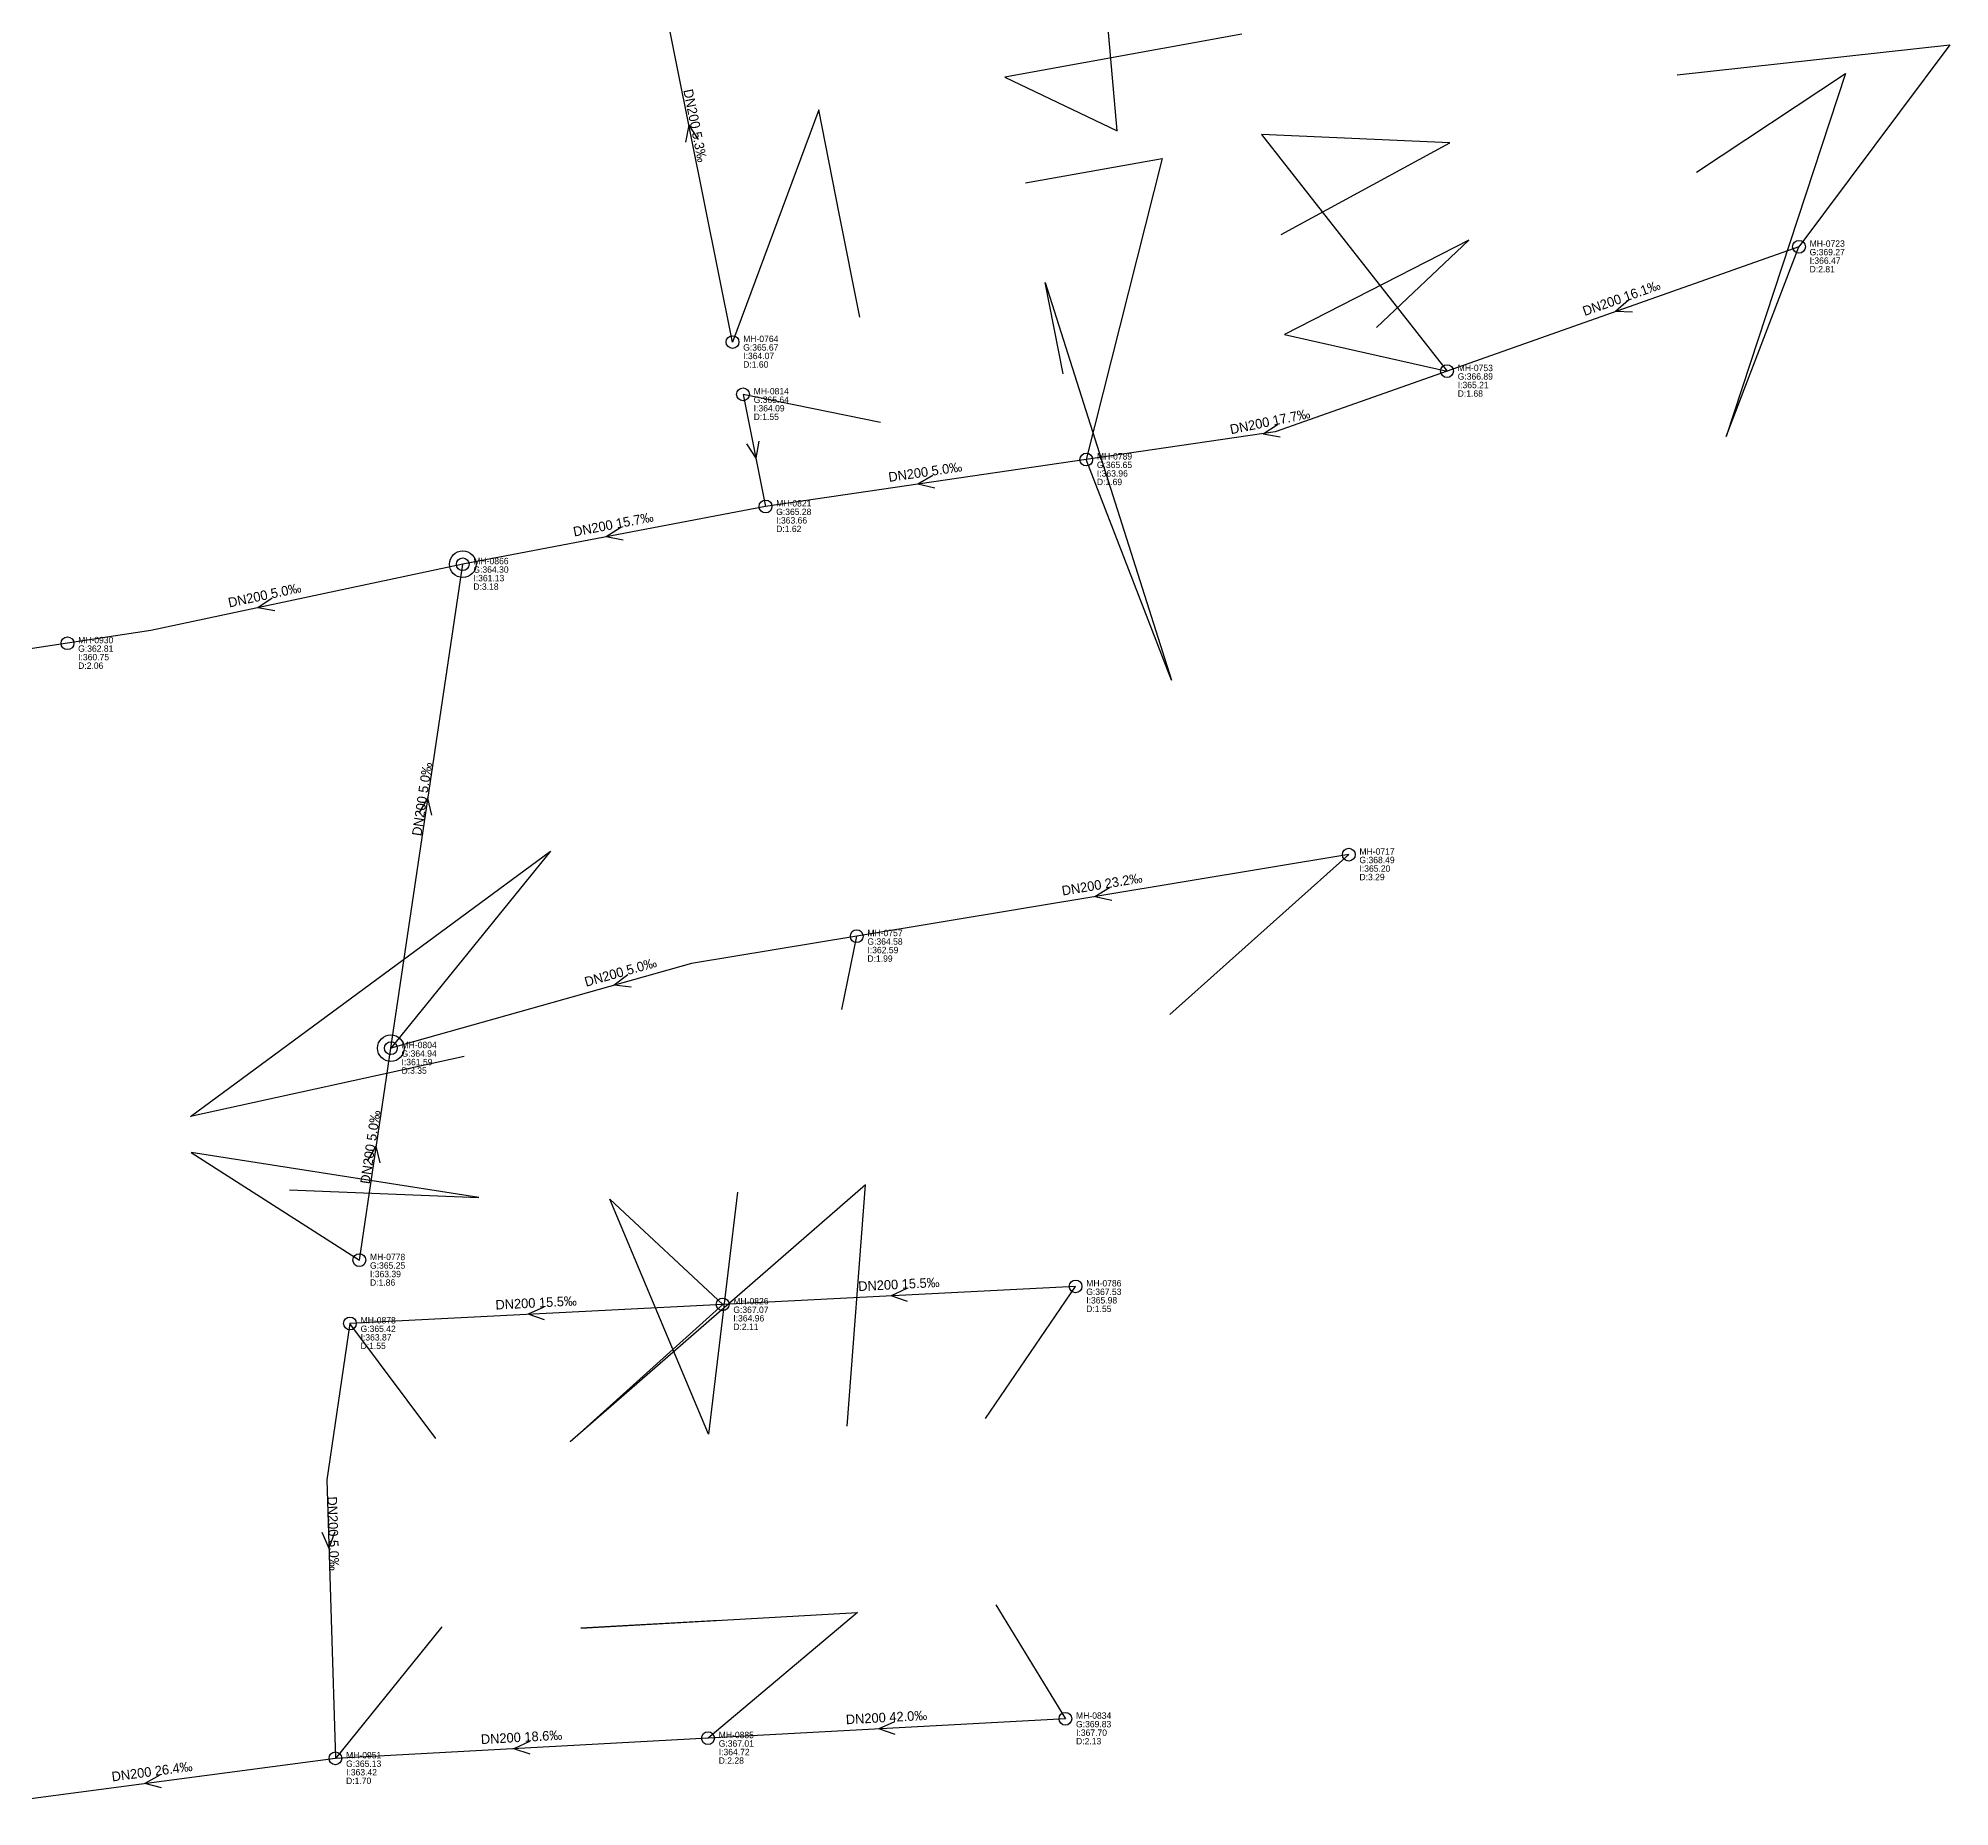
# Model space of a CAD drawing. Header units: metres. Extents: x 449900 to 451990, y 2566732 to 2570847.
# Drawn here: x 451324.9 to 451683.4, y 2568335.4 to 2568667 of the extents above; entities that cross this region are included whole.
import ezdxf
from ezdxf.enums import TextEntityAlignment as Align

# ---------------------------------------------------------------- set-up
doc = ezdxf.new("R2010")
doc.units = ezdxf.units.M
for name, color, linetype in [('SEW-DROP', 6, 'Continuous'), ('SEW-LABEL', 2, 'Continuous'), ('SEW-MH', 7, 'Continuous'), ('SEW-MH-LABEL', 8, 'Continuous'), ('SEW-PIPE-DN200', 3, 'Continuous'), ('SEW-RIDER', 8, 'Continuous')]:
    doc.layers.add(name, color=color, linetype=linetype)

msp = doc.modelspace()

# ---------------------------------------------------------------- linework, layer by layer
at = {"layer": 'SEW-DROP'}
for centre in [(451404.48, 2568568.36), (451391, 2568477.61)]:
    msp.add_circle(centre, 2.5, dxfattribs=at)
at = {"layer": 'SEW-LABEL'}
for p, q in [((451446.33, 2568647.53), (451446.92, 2568650.71)), ((451448.69, 2568648), (451446.92, 2568650.71)), ((451623.1, 2568617.86), (451620.67, 2568615.73)), ((451623.9, 2568615.6), (451620.67, 2568615.73)), ((451557.28, 2568594.53), (451554.58, 2568592.76)), ((451557.76, 2568592.18), (451554.58, 2568592.76)), ((451457.69, 2568590.94), (451459.45, 2568588.23)), ((451460.04, 2568591.41), (451459.45, 2568588.23)), ((451492.65, 2568585), (451489.86, 2568583.37)), ((451493, 2568582.62), (451489.86, 2568583.37)), ((451434.12, 2568575.23), (451431.4, 2568573.49)), ((451434.57, 2568572.88), (451431.4, 2568573.49)), ((451368.72, 2568561.97), (451366.03, 2568560.18)), ((451369.22, 2568559.63), (451366.03, 2568560.18)), ((451396.33, 2568521.68), (451397.96, 2568524.47)), ((451398.71, 2568521.33), (451397.96, 2568524.47)), ((451525.81, 2568507.68), (451523.04, 2568506.01)), ((451526.2, 2568505.32), (451523.04, 2568506.01)), ((451435.43, 2568491.36), (451432.87, 2568489.4)), ((451436.08, 2568489.05), (451432.87, 2568489.4)), ((451386.63, 2568456.43), (451388.26, 2568459.22)), ((451389.01, 2568456.08), (451388.26, 2568459.22)), ((451487.76, 2568432.52), (451484.83, 2568431.17)), ((451487.88, 2568430.12), (451484.83, 2568431.17)), ((451419.72, 2568429.05), (451416.78, 2568427.7)), ((451419.84, 2568426.65), (451416.78, 2568427.7)), ((451378.08, 2568386.83), (451379.37, 2568383.87)), ((451380.47, 2568386.9), (451379.37, 2568383.87)), ((451485.43, 2568351.31), (451482.5, 2568349.95)), ((451485.56, 2568348.91), (451482.5, 2568349.95)), ((451416.98, 2568347.6), (451414.05, 2568346.24)), ((451417.11, 2568345.21), (451414.05, 2568346.24)), ((451347.65, 2568341.28), (451344.83, 2568339.7)), ((451347.97, 2568338.9), (451344.83, 2568339.7))]:
    msp.add_line(p, q, dxfattribs=at)
at = {"layer": 'SEW-MH'}
for centre in [(451655.09, 2568627.89), (451455.08, 2568610.02), (451589.09, 2568604.57), (451457.05, 2568600.21), (451521.42, 2568587.99), (451461.27, 2568579.19), (451404.48, 2568568.36), (451330.35, 2568553.54), (451570.66, 2568513.9), (451478.38, 2568498.61), (451391, 2568477.61), (451385.09, 2568437.86), (451519.42, 2568432.93), (451453.23, 2568429.56), (451383.32, 2568425.99), (451517.51, 2568351.85), (451450.49, 2568348.22), (451380.6, 2568344.43)]:
    msp.add_circle(centre, 1.2, dxfattribs=at)
at = {"layer": 'SEW-PIPE-DN200'}
for points in [[(451455.08, 2568610.02), (451439.34, 2568688.46)], [(451655.09, 2568627.89), (451589.09, 2568604.57)], [(451589.09, 2568604.57), (451556.87, 2568593.18), (451521.42, 2568587.99)], [(451457.05, 2568600.21), (451461.27, 2568579.19)], [(451521.42, 2568587.99), (451461.27, 2568579.19)], [(451461.27, 2568579.19), (451404.48, 2568568.36)], [(451404.48, 2568568.36), (451345.99, 2568555.91), (451330.35, 2568553.54)], [(451391, 2568477.61), (451404.48, 2568568.36)], [(451330.35, 2568553.54), (451299.09, 2568548.81), (451257.18, 2568541.17), (451254.01, 2568540.8), (451251.57, 2568541.69), (451251.57, 2568541.69)], [(451570.66, 2568513.9), (451478.38, 2568498.61)], [(451478.38, 2568498.61), (451447.4, 2568493.48), (451391, 2568477.61)], [(451385.09, 2568437.86), (451391, 2568477.61)], [(451519.42, 2568432.93), (451453.23, 2568429.56)], [(451453.23, 2568429.56), (451383.32, 2568425.99)], [(451383.32, 2568425.99), (451378.97, 2568396.69), (451380.6, 2568344.43)], [(451517.51, 2568351.85), (451450.49, 2568348.22)], [(451450.49, 2568348.22), (451380.6, 2568344.43)], [(451380.6, 2568344.43), (451312.04, 2568335.36)]]:
    msp.add_lwpolyline(points, dxfattribs=at)
at = {"layer": 'SEW-RIDER'}
for points in [[(451550.57, 2568667.73), (451506.13, 2568659.67), (451527.25, 2568649.66), (451522.61, 2568702.17)], [(451632.24, 2568660.14), (451683.38, 2568665.74), (451655.09, 2568627.89)], [(451635.85, 2568641.86), (451663.82, 2568660.41), (451641.42, 2568592.32), (451655.09, 2568627.89)], [(451478.93, 2568614.67), (451475.08, 2568634.13), (451471.24, 2568653.6), (451455.08, 2568610.02)], [(451557.98, 2568630.17), (451589.58, 2568647.39), (451554.27, 2568648.95), (451589.09, 2568604.57)], [(451510.03, 2568639.87), (451535.67, 2568644.46), (451521.42, 2568587.99)], [(451575.86, 2568612.78), (451593.18, 2568629.13), (451558.63, 2568611.46), (451589.09, 2568604.57)], [(451517.1, 2568604.08), (451513.73, 2568621.16), (451537.39, 2568546.62), (451521.42, 2568587.99)], [(451482.82, 2568594.96), (451457.05, 2568600.21)], [(451404.77, 2568476.03), (451353.45, 2568464.77), (451420.97, 2568514.55), (451391, 2568477.61)], [(451537.11, 2568483.95), (451570.66, 2568513.9)], [(451475.6, 2568484.88), (451478.38, 2568498.61)], [(451372.02, 2568451.05), (451407.52, 2568449.61), (451353.56, 2568458.06), (451385.09, 2568437.86)], [(451476.55, 2568406.72), (451480, 2568451.99), (451424.63, 2568403.78), (451453.23, 2568429.56)], [(451456.04, 2568450.63), (451450.59, 2568405.25), (451432.08, 2568449.28), (451453.23, 2568429.56)], [(451502.51, 2568408.19), (451519.42, 2568432.93)], [(451399.41, 2568404.42), (451383.32, 2568425.99)], [(451452.57, 2568370.31), (451426.61, 2568368.83), (451478.53, 2568371.78), (451450.49, 2568348.22)], [(451504.49, 2568373.25), (451517.51, 2568351.85)], [(451400.56, 2568369.12), (451380.6, 2568344.43)]]:
    msp.add_lwpolyline(points, dxfattribs=at)

# ---------------------------------------------------------------- texts
at = {"layer": 'SEW-LABEL'}
for s, rotation, p in [('DN200 5.3‰', 281.3455, (451447.21, 2568650.44)), ('DN200 16.1‰', 19.4659, (451622.09, 2568617.43)), ('DN200 17.7‰', 11.5711, (451556.05, 2568594.26)), ('DN200 5.0‰', 8.3244, (451491.34, 2568584.79)), ('DN200 15.7‰', 10.7979, (451432.88, 2568574.97)), ('DN200 5.0‰', 12.0152, (451367.5, 2568561.69)), ('DN200 5.0‰', 81.5468, (451397.74, 2568524.19)), ('DN200 23.2‰', 9.4023, (451524.52, 2568507.46)), ('DN200 5.0‰', 15.7152, (451434.31, 2568491)), ('DN200 5.0‰', 81.5468, (451388.04, 2568458.94)), ('DN200 15.5‰', 2.9194, (451486.32, 2568432.44)), ('DN200 15.5‰', 2.9194, (451418.28, 2568428.97)), ('DN200 5.0‰', -88.2164, (451379.32, 2568386.56)), ('DN200 42.0‰', 3.0996, (451484, 2568351.23)), ('DN200 18.6‰', 3.0996, (451415.55, 2568347.52)), ('DN200 26.4‰', 7.5417, (451346.32, 2568341.09))]:
    msp.add_text(s, height=1.8, rotation=rotation, dxfattribs=at).set_placement(p, align=Align.CENTER)
at = {"layer": 'SEW-MH-LABEL'}
for s, p in [('MH-0723', (451657.09, 2568627.89)), ('G:369.27', (451657.09, 2568626.29)), ('I:366.47', (451657.09, 2568624.69)), ('D:2.81', (451657.09, 2568623.09)), ('MH-0764', (451457.08, 2568610.02)), ('G:365.67', (451457.08, 2568608.42)), ('I:364.07', (451457.08, 2568606.82)), ('D:1.60', (451457.08, 2568605.22)), ('G:366.89', (451591.09, 2568602.97)), ('MH-0753', (451591.09, 2568604.57)), ('G:365.64', (451459.05, 2568598.61)), ('MH-0814', (451459.05, 2568600.21)), ('D:1.68', (451591.09, 2568599.77)), ('I:365.21', (451591.09, 2568601.37)), ('D:1.55', (451459.05, 2568595.41)), ('I:364.09', (451459.05, 2568597.01)), ('MH-0789', (451523.42, 2568587.99)), ('G:365.65', (451523.42, 2568586.39)), ('I:363.96', (451523.42, 2568584.79)), ('D:1.69', (451523.42, 2568583.19)), ('G:365.28', (451463.27, 2568577.59)), ('MH-0821', (451463.27, 2568579.19)), ('D:1.62', (451463.27, 2568574.39)), ('I:363.66', (451463.27, 2568575.99)), ('G:364.30', (451406.48, 2568566.76)), ('MH-0866', (451406.48, 2568568.36)), ('D:3.18', (451406.48, 2568563.56)), ('I:361.13', (451406.48, 2568565.16)), ('G:362.81', (451332.35, 2568551.94)), ('MH-0930', (451332.35, 2568553.54)), ('D:2.06', (451332.35, 2568548.74)), ('I:360.75', (451332.35, 2568550.34)), ('G:368.49', (451572.66, 2568512.3)), ('MH-0717', (451572.66, 2568513.9)), ('D:3.29', (451572.66, 2568509.1)), ('I:365.20', (451572.66, 2568510.7)), ('MH-0757', (451480.38, 2568498.61)), ('G:364.58', (451480.38, 2568497.01)), ('I:362.59', (451480.38, 2568495.41)), ('D:1.99', (451480.38, 2568493.81)), ('MH-0804', (451393, 2568477.61)), ('G:364.94', (451393, 2568476.01)), ('D:3.35', (451393, 2568472.81)), ('I:361.59', (451393, 2568474.41)), ('MH-0778', (451387.09, 2568437.86)), ('G:365.25', (451387.09, 2568436.26)), ('I:363.39', (451387.09, 2568434.66)), ('D:1.86', (451387.09, 2568433.06)), ('G:367.53', (451521.42, 2568431.33)), ('MH-0786', (451521.42, 2568432.93)), ('I:365.98', (451521.42, 2568429.73)), ('G:367.07', (451455.23, 2568427.96)), ('MH-0826', (451455.23, 2568429.56)), ('I:364.96', (451455.23, 2568426.36)), ('D:1.55', (451521.42, 2568428.13)), ('G:365.42', (451385.32, 2568424.39)), ('MH-0878', (451385.32, 2568425.99)), ('I:363.87', (451385.32, 2568422.79)), ('D:2.11', (451455.23, 2568424.76)), ('D:1.55', (451385.32, 2568421.19)), ('MH-0834', (451519.51, 2568351.85)), ('MH-0885', (451452.49, 2568348.22)), ('G:369.83', (451519.51, 2568350.25)), ('I:367.70', (451519.51, 2568348.65)), ('MH-0951', (451382.6, 2568344.43)), ('G:367.01', (451452.49, 2568346.62)), ('I:364.72', (451452.49, 2568345.02)), ('D:2.13', (451519.51, 2568347.05)), ('G:365.13', (451382.6, 2568342.83)), ('I:363.42', (451382.6, 2568341.23)), ('D:2.28', (451452.49, 2568343.42)), ('D:1.70', (451382.6, 2568339.63))]:
    msp.add_text(s, height=1.2, dxfattribs=at).set_placement(p)

doc.saveas('drawing.dxf')
